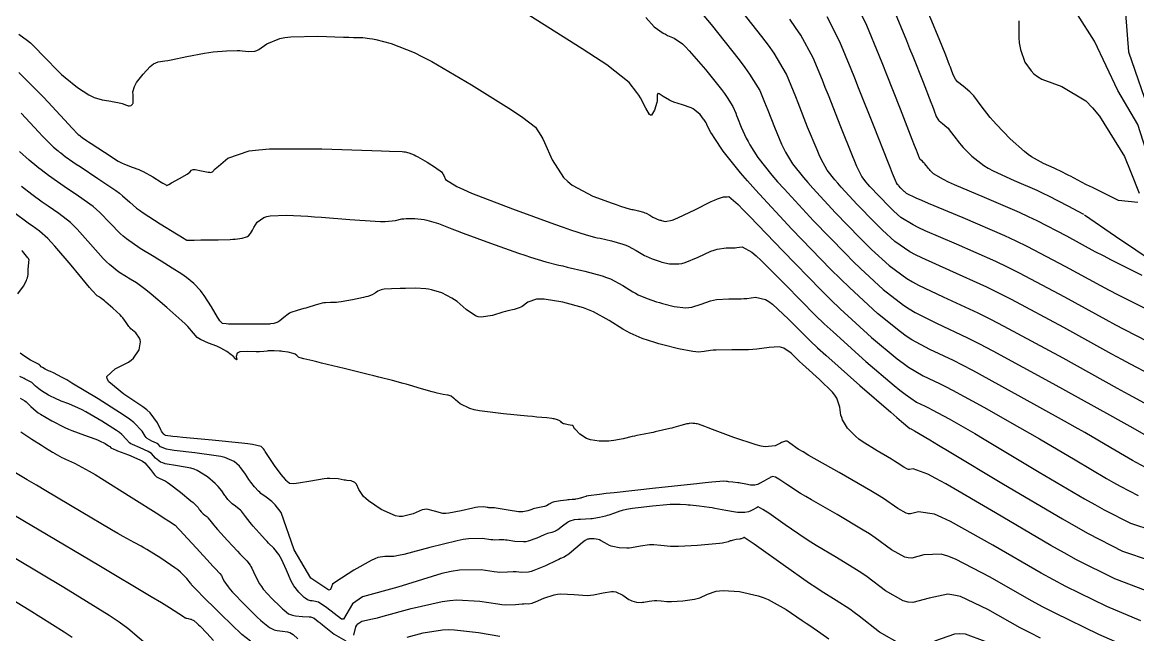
# Model space of a CAD drawing. Header units: metres. Extents: x 837476 to 838477, y 1189012 to 1191014.
# Drawn here: x 837908.3 to 837998.5, y 1190123.7 to 1190173.2 of the extents above; entities that cross this region are included whole.
import ezdxf

# ---------------------------------------------------------------- set-up
doc = ezdxf.new("R2010")
doc.units = ezdxf.units.M
doc.header["$LTSCALE"] = 0.3
doc.layers.add('COTAS 10', color=1, linetype='Continuous')
doc.layers.add('COTAS INT', color=252, linetype='Continuous')

msp = doc.modelspace()

# ---------------------------------------------------------------- linework, layer by layer
at = {"layer": 'COTAS 10'}
for points in [[(837997.381, 1190175.611), (837997.76, 1190170.774), (837999.561, 1190165.558)], [(837998.868, 1190152.71), (837996.403, 1190153.939), (837995.738, 1190154.281), (837995.081, 1190154.624), (837992.775, 1190155.868), (837990.385, 1190157.108), (837989.675, 1190157.449), (837988.945, 1190157.788), (837986.136, 1190159.002), (837983.711, 1190160.028), (837983.222, 1190160.249), (837982.813, 1190160.443), (837981.998, 1190160.914), (837981.73, 1190161.192), (837981.667, 1190161.264), (837981.607, 1190161.333), (837981.43, 1190161.565), (837981.285, 1190161.757), (837981.246, 1190161.8), (837981.208, 1190161.84), (837981.074, 1190161.952), (837980.964, 1190162.038), (837980.941, 1190162.061), (837980.921, 1190162.085), (837980.875, 1190162.17), (837980.623, 1190162.829), (837980.473, 1190163.214), (837980.289, 1190163.687), (837979.334, 1190166.128), (837978.196, 1190169), (837977.897, 1190169.745), (837977.604, 1190170.469), (837976.601, 1190172.901), (837975.568, 1190175.063)], [(837958.734, 1190173.542), (837959.411, 1190172.795), (837960.146, 1190172.292), (837960.326, 1190172.185), (837960.496, 1190172.093), (837961.028, 1190171.879), (837961.703, 1190171.416), (837961.964, 1190171.166), (837962.257, 1190170.864), (837963.581, 1190169.334), (837964.852, 1190167.736), (837965.112, 1190167.391), (837965.331, 1190167.088), (837965.789, 1190166.345), (837966.011, 1190165.804), (837966.082, 1190165.628), (837966.157, 1190165.441), (837966.46, 1190164.673), (837966.868, 1190163.787), (837967.008, 1190163.526), (837967.16, 1190163.258), (837967.81, 1190162.235), (837968.944, 1190160.8), (837969.401, 1190160.273), (837969.92, 1190159.689), (837972.314, 1190157.11), (837974.881, 1190154.467), (837975.509, 1190153.842), (837976.101, 1190153.264), (837977.944, 1190151.562), (837979.584, 1190150.297), (837980.048, 1190149.993), (837980.517, 1190149.71), (837982.248, 1190148.856), (837984.763, 1190147.668), (837985.726, 1190147.174), (837986.804, 1190146.608), (837991.661, 1190143.968), (837996.238, 1190141.43), (837997.139, 1190140.929), (837997.883, 1190140.514), (837999.247, 1190139.746)], [(837999.134, 1190127.242), (837996.65, 1190128.192), (837993.575, 1190129.738), (837992.564, 1190130.288), (837991.485, 1190130.891), (837987.009, 1190133.511), (837982.992, 1190135.864), (837982.201, 1190136.299), (837981.55, 1190136.64), (837980.359, 1190137.092), (837980.071, 1190137.013), (837979.988, 1190137.021), (837979.905, 1190137.04), (837979.594, 1190137.216), (837979.07, 1190137.574), (837978.852, 1190137.709), (837978.603, 1190137.859), (837977.44, 1190138.531), (837976.241, 1190139.282), (837975.97, 1190139.484), (837975.724, 1190139.682), (837975.055, 1190140.373), (837974.655, 1190141.039), (837974.58, 1190141.221), (837974.519, 1190141.403), (837974.425, 1190142.053), (837974.179, 1190142.789), (837974.022, 1190143.025), (837973.826, 1190143.275), (837972.8, 1190144.294), (837971.67, 1190145.294), (837971.409, 1190145.532), (837971.171, 1190145.754), (837970.499, 1190146.415), (837969.906, 1190146.823), (837969.717, 1190146.886), (837969.517, 1190146.926), (837968.708, 1190146.891), (837967.71, 1190146.751), (837967.391, 1190146.726), (837967.055, 1190146.707), (837965.688, 1190146.689), (837964.444, 1190146.679), (837964.184, 1190146.666), (837963.962, 1190146.649), (837963.466, 1190146.548), (837962.994, 1190146.503), (837962.786, 1190146.521), (837962.545, 1190146.552), (837961.396, 1190146.774), (837960.113, 1190147.091), (837959.787, 1190147.181), (837959.474, 1190147.273), (837958.452, 1190147.615), (837957.472, 1190148.049), (837957.186, 1190148.198), (837956.894, 1190148.36), (837955.785, 1190149.052), (837954.512, 1190149.752), (837954.116, 1190149.92), (837953.7, 1190150.076), (837952.043, 1190150.545), (837950.524, 1190150.784), (837950.195, 1190150.795), (837949.907, 1190150.782), (837949.198, 1190150.538), (837948.758, 1190150.205), (837948.638, 1190150.137), (837948.52, 1190150.079), (837948.101, 1190149.954), (837947.581, 1190149.843), (837947.399, 1190149.793), (837947.2, 1190149.735), (837946.342, 1190149.456), (837945.429, 1190149.33), (837945.195, 1190149.367), (837944.969, 1190149.437), (837944.219, 1190149.95), (837943.493, 1190150.592), (837943.283, 1190150.742), (837943.068, 1190150.881), (837942.256, 1190151.286), (837941.417, 1190151.545), (837941.185, 1190151.593), (837940.953, 1190151.631), (837940.117, 1190151.679), (837939.311, 1190151.659), (837939.098, 1190151.653), (837938.889, 1190151.648), (837938.173, 1190151.627), (837937.586, 1190151.585), (837937.46, 1190151.566), (837937.348, 1190151.543), (837937.076, 1190151.432), (837936.901, 1190151.304), (837936.852, 1190151.271), (837936.802, 1190151.239), (837936.619, 1190151.13), (837936.263, 1190151.006), (837936.104, 1190150.964), (837935.919, 1190150.919), (837935.035, 1190150.728), (837934.119, 1190150.566), (837933.915, 1190150.539), (837933.731, 1190150.519), (837933.247, 1190150.511), (837932.848, 1190150.504), (837932.719, 1190150.485), (837932.582, 1190150.459), (837932.018, 1190150.302), (837931.417, 1190150.112), (837931.257, 1190150.065), (837931.099, 1190150.02), (837930.549, 1190149.876), (837930.059, 1190149.71), (837929.939, 1190149.651), (837929.825, 1190149.586), (837929.471, 1190149.303), (837929.16, 1190149.034), (837929.075, 1190148.978), (837928.989, 1190148.93), (837928.682, 1190148.824), (837928.402, 1190148.783), (837928.333, 1190148.776), (837928.269, 1190148.77), (837928.067, 1190148.766), (837927.68, 1190148.772), (837927.497, 1190148.772), (837927.282, 1190148.773), (837926.236, 1190148.772), (837925.206, 1190148.776), (837925.001, 1190148.779), (837924.832, 1190148.784), (837924.512, 1190148.808), (837924.321, 1190149.035), (837924.234, 1190149.167), (837924.131, 1190149.329), (837923.633, 1190150.163), (837923.05, 1190151.08), (837922.893, 1190151.295), (837922.738, 1190151.492), (837922.194, 1190152.062), (837921.606, 1190152.529), (837921.422, 1190152.662), (837921.23, 1190152.797), (837920.462, 1190153.295), (837919.563, 1190153.849), (837919.288, 1190154.019), (837919.001, 1190154.196), (837917.874, 1190154.893), (837916.77, 1190155.658), (837916.499, 1190155.878), (837916.242, 1190156.101), (837915.44, 1190156.934), (837914.618, 1190157.789), (837914.35, 1190158.026), (837914.063, 1190158.264), (837912.878, 1190159.121), (837911.716, 1190159.899), (837911.443, 1190160.086), (837911.192, 1190160.26), (837910.461, 1190160.786), (837909.859, 1190161.247), (837909.689, 1190161.38), (837909.518, 1190161.515), (837908.886, 1190162.025), (837908.117, 1190162.727)], [(837908.154, 1190142.799), (837908.549, 1190142.563), (837908.647, 1190142.49), (837908.74, 1190142.414), (837909.034, 1190142.11), (837909.454, 1190141.734), (837909.627, 1190141.613), (837909.823, 1190141.484), (837910.733, 1190140.955), (837911.786, 1190140.426), (837912.071, 1190140.297), (837912.354, 1190140.176), (837913.357, 1190139.8), (837914.215, 1190139.497), (837914.408, 1190139.422), (837914.581, 1190139.35), (837915.044, 1190139.123), (837915.319, 1190138.948), (837915.374, 1190138.909), (837915.42, 1190138.874), (837915.507, 1190138.782), (837915.74, 1190138.657), (837915.877, 1190138.601), (837916.045, 1190138.536), (837916.915, 1190138.222), (837917.844, 1190137.812), (837918.05, 1190137.686), (837918.233, 1190137.555), (837918.708, 1190137.038), (837919.025, 1190136.59), (837919.108, 1190136.502), (837919.189, 1190136.431), (837919.466, 1190136.303), (837919.881, 1190136.12), (837920.049, 1190136.012), (837920.24, 1190135.88), (837921.123, 1190135.2), (837921.972, 1190134.496), (837922.142, 1190134.349), (837922.283, 1190134.223), (837922.557, 1190133.942), (837922.648, 1190133.803), (837922.673, 1190133.766), (837922.699, 1190133.73), (837922.794, 1190133.605), (837922.9, 1190133.491), (837922.932, 1190133.462), (837922.967, 1190133.434), (837923.104, 1190133.338), (837923.255, 1190133.22), (837923.298, 1190133.178), (837923.341, 1190133.131), (837923.501, 1190132.926), (837923.82, 1190132.536), (837923.963, 1190132.371), (837924.129, 1190132.183), (837924.929, 1190131.301), (837925.749, 1190130.415), (837925.928, 1190130.223), (837926.086, 1190130.055), (837926.487, 1190129.643), (837926.752, 1190129.305), (837926.825, 1190129.184), (837926.898, 1190129.05), (837927.161, 1190128.466), (837927.528, 1190127.776), (837927.667, 1190127.575), (837927.822, 1190127.369), (837928.518, 1190126.593), (837929.21, 1190125.916), (837929.364, 1190125.774), (837929.5, 1190125.651), (837929.856, 1190125.372), (837930.179, 1190125.248), (837930.295, 1190125.223), (837930.423, 1190125.202), (837930.984, 1190125.161), (837931.518, 1190125.13), (837931.629, 1190125.115), (837931.725, 1190125.097), (837931.939, 1190125.011), (837932.254, 1190124.751), (837932.413, 1190124.624), (837932.603, 1190124.474), (837933.548, 1190123.731), (837934.492, 1190123.171)], [(837905.945, 1190127.453), (837908.901, 1190125.7), (837911.727, 1190123.917), (837912.371, 1190123.466)], [(837935.148, 1190123.642), (837935.311, 1190124.318), (837935.377, 1190124.452), (837935.452, 1190124.561), (837935.797, 1190124.763), (837936.651, 1190124.952), (837937.048, 1190125.053), (837937.513, 1190125.176), (837939.771, 1190125.8), (837942.271, 1190126.354), (837942.89, 1190126.434), (837943.476, 1190126.482), (837945.33, 1190126.389), (837946.774, 1190126.163), (837947.103, 1190126.127), (837947.402, 1190126.103), (837948.224, 1190126.113), (837948.761, 1190126.176), (837948.879, 1190126.185), (837948.983, 1190126.19), (837949.251, 1190126.179), (837949.551, 1190126.226), (837949.676, 1190126.268), (837949.82, 1190126.323), (837950.489, 1190126.624), (837951.347, 1190126.903), (837951.609, 1190126.944), (837951.883, 1190126.969), (837952.958, 1190126.926), (837954.015, 1190126.858), (837954.276, 1190126.866), (837954.524, 1190126.886), (837955.306, 1190127.057), (837955.969, 1190127.178), (837956.141, 1190127.167), (837956.309, 1190127.136), (837956.876, 1190126.861), (837957.374, 1190126.531), (837957.498, 1190126.465), (837957.617, 1190126.409), (837957.995, 1190126.3), (837958.358, 1190126.289), (837958.466, 1190126.295), (837958.578, 1190126.305), (837959.01, 1190126.376), (837959.436, 1190126.44), (837959.544, 1190126.446), (837959.647, 1190126.447), (837959.983, 1190126.409), (837960.438, 1190126.367), (837960.616, 1190126.365), (837960.816, 1190126.368), (837961.728, 1190126.416), (837962.679, 1190126.545), (837962.903, 1190126.599), (837963.112, 1190126.662), (837963.724, 1190126.953), (837964.428, 1190127.193), (837964.694, 1190127.223), (837964.991, 1190127.237), (837966.317, 1190127.158), (837967.825, 1190126.825), (837968.236, 1190126.679), (837968.644, 1190126.51), (837970.094, 1190125.707), (837971.394, 1190124.834), (837971.708, 1190124.621), (837972.002, 1190124.419), (837972.897, 1190123.795), (837973.546, 1190123.337)]]:
    msp.add_lwpolyline(points, dxfattribs=at)
at = {"layer": 'COTAS INT'}
msp.add_line((837988.913, 1190171.93), (837988.913, 1190171.928), dxfattribs=at)
for points in [[(837961.803, 1190175.657), (837964.025, 1190172.971), (837966.286, 1190170.13), (837966.747, 1190169.516), (837967.137, 1190168.978), (837967.951, 1190167.656), (837968.346, 1190166.694), (837968.472, 1190166.381), (837968.605, 1190166.049), (837969.145, 1190164.682), (837969.726, 1190163.318), (837969.885, 1190162.987), (837970.044, 1190162.676), (837970.609, 1190161.722), (837971.482, 1190160.616), (837971.835, 1190160.21), (837972.235, 1190159.76), (837974.079, 1190157.774), (837976.056, 1190155.737), (837976.54, 1190155.256), (837976.997, 1190154.811), (837978.416, 1190153.5), (837979.841, 1190152.459), (837980.301, 1190152.183), (837980.789, 1190151.913), (837982.788, 1190150.983), (837985.598, 1190149.68), (837986.598, 1190149.175), (837987.693, 1190148.607), (837992.449, 1190146.035), (837996.854, 1190143.6), (837997.729, 1190143.119), (837998.454, 1190142.722), (837999.823, 1190141.984)], [(837998.525, 1190158.585), (837996.956, 1190158.77), (837996.301, 1190159.092), (837994.846, 1190159.806), (837994.384, 1190160.036), (837993.975, 1190160.242), (837993.066, 1190160.717), (837992.938, 1190160.784), (837992.205, 1190161.165), (837991.987, 1190161.269), (837991.763, 1190161.373), (837990.901, 1190161.746), (837989.937, 1190162.278), (837989.648, 1190162.483), (837989.35, 1190162.713), (837988.194, 1190163.75), (837987.096, 1190164.889), (837986.834, 1190165.183), (837986.59, 1190165.467), (837985.863, 1190166.418), (837985.269, 1190167.203), (837985.109, 1190167.383), (837984.952, 1190167.547), (837984.404, 1190168.005), (837983.954, 1190168.357), (837983.859, 1190168.454), (837983.777, 1190168.551), (837983.587, 1190168.9), (837983.432, 1190169.358), (837983.371, 1190169.524), (837983.304, 1190169.706), (837982.996, 1190170.506), (837982.462, 1190171.829), (837982.251, 1190172.342), (837982.013, 1190172.917), (837980.926, 1190175.523)], [(837999.584, 1190144.666), (837997.941, 1190145.526), (837997.231, 1190145.909), (837996.411, 1190146.356), (837992.531, 1190148.493), (837988.32, 1190150.751), (837987.293, 1190151.274), (837986.325, 1190151.752), (837983.328, 1190153.109), (837981.062, 1190154.115), (837980.554, 1190154.373), (837980.099, 1190154.62), (837978.888, 1190155.437), (837977.892, 1190156.357), (837977.571, 1190156.67), (837977.232, 1190157.008), (837975.844, 1190158.437), (837974.549, 1190159.832), (837974.268, 1190160.147), (837974.021, 1190160.433), (837973.408, 1190161.209), (837972.927, 1190162.094), (837972.762, 1190162.448), (837972.585, 1190162.849), (837971.83, 1190164.692), (837971.054, 1190166.656), (837970.863, 1190167.134), (837970.682, 1190167.583), (837970.114, 1190168.967), (837969.114, 1190170.659), (837968.661, 1190171.302), (837968.132, 1190172.021), (837965.584, 1190175.248)], [(837999.197, 1190137.171), (837998.378, 1190137.591), (837998.084, 1190137.755), (837997.761, 1190137.938), (837996.35, 1190138.769), (837994.227, 1190140.007), (837993.455, 1190140.446), (837992.603, 1190140.927), (837988.861, 1190143.015), (837985.17, 1190145.022), (837984.351, 1190145.452), (837983.619, 1190145.827), (837981.709, 1190146.73), (837980.245, 1190147.507), (837979.795, 1190147.804), (837979.326, 1190148.135), (837977.472, 1190149.625), (837975.206, 1190151.717), (837974.478, 1190152.428), (837973.705, 1190153.196), (837970.549, 1190156.447), (837967.606, 1190159.617), (837966.967, 1190160.335), (837966.405, 1190160.984), (837965.011, 1190162.749), (837964.277, 1190163.841), (837964.131, 1190164.065), (837964.009, 1190164.256), (837963.775, 1190164.663), (837963.708, 1190164.833), (837963.691, 1190164.875), (837963.676, 1190164.914), (837963.626, 1190165.034), (837963.525, 1190165.199), (837963.476, 1190165.266), (837963.419, 1190165.342), (837963.137, 1190165.697), (837962.711, 1190166.07), (837962.563, 1190166.159), (837962.402, 1190166.241), (837961.711, 1190166.484), (837961, 1190166.71), (837960.827, 1190166.781), (837960.663, 1190166.857), (837960.156, 1190167.161), (837959.812, 1190167.377), (837959.751, 1190167.397), (837959.706, 1190167.4), (837959.666, 1190167.266), (837959.669, 1190166.931), (837959.651, 1190166.807), (837959.624, 1190166.67), (837959.459, 1190166.061), (837959.214, 1190165.663), (837959.138, 1190165.658), (837959.057, 1190165.699), (837958.735, 1190166.228), (837958.32, 1190167.048), (837958.182, 1190167.272), (837958.033, 1190167.496), (837957.408, 1190168.293), (837955.584, 1190169.707), (837954.679, 1190170.319), (837953.601, 1190171.026), (837948.262, 1190174.376)], [(837978.764, 1190174.212), (837979.808, 1190171.693), (837980.074, 1190171.043), (837980.329, 1190170.415), (837981.165, 1190168.317), (837981.796, 1190166.696), (837981.922, 1190166.369), (837982.027, 1190166.093), (837982.231, 1190165.535), (837982.349, 1190165.318), (837982.4, 1190165.258), (837982.459, 1190165.197), (837982.739, 1190164.979), (837983.08, 1190164.694), (837983.178, 1190164.592), (837983.277, 1190164.48), (837983.646, 1190163.992), (837984.099, 1190163.4), (837984.25, 1190163.223), (837984.413, 1190163.041), (837985.096, 1190162.332), (837986.081, 1190161.578), (837986.435, 1190161.366), (837986.824, 1190161.153), (837988.519, 1190160.374), (837990.354, 1190159.581), (837990.831, 1190159.359), (837991.295, 1190159.137), (837992.856, 1190158.326), (837994.141, 1190157.643)], [(838000, 1190160.274), (837998.509, 1190164.888), (837996.907, 1190167.644), (837995.011, 1190171.628), (837993.632, 1190173.779)], [(837999.346, 1190147.347), (837997.428, 1190148.33), (837996.733, 1190148.7), (837995.968, 1190149.112), (837992.612, 1190150.951), (837988.948, 1190152.895), (837987.988, 1190153.373), (837987.052, 1190153.824), (837983.868, 1190155.236), (837981.334, 1190156.318), (837980.807, 1190156.562), (837980.356, 1190156.782), (837979.36, 1190157.375), (837978.787, 1190157.904), (837978.603, 1190158.084), (837978.407, 1190158.278), (837977.609, 1190159.101), (837976.864, 1190159.903), (837976.702, 1190160.085), (837976.56, 1190160.249), (837976.207, 1190160.696), (837975.81, 1190161.512), (837975.64, 1190161.909), (837975.443, 1190162.381), (837974.515, 1190164.702), (837973.503, 1190167.264), (837973.253, 1190167.887), (837973.017, 1190168.473), (837972.276, 1190170.278), (837971.265, 1190172.127), (837970.859, 1190172.74), (837970.398, 1190173.397)], [(837999.107, 1190150.028), (837996.915, 1190151.134), (837996.236, 1190151.49), (837995.525, 1190151.868), (837992.693, 1190153.41), (837989.575, 1190155.039), (837988.683, 1190155.472), (837987.778, 1190155.896), (837984.408, 1190157.362), (837981.606, 1190158.521), (837981.06, 1190158.752), (837980.614, 1190158.944), (837979.832, 1190159.312), (837979.682, 1190159.451), (837979.634, 1190159.498), (837979.583, 1190159.549), (837979.373, 1190159.764), (837979.178, 1190159.975), (837979.136, 1190160.022), (837979.099, 1190160.065), (837979.006, 1190160.182), (837978.693, 1190160.93), (837978.517, 1190161.37), (837978.301, 1190161.912), (837977.2, 1190164.712), (837975.952, 1190167.872), (837975.644, 1190168.641), (837975.353, 1190169.363), (837974.439, 1190171.59), (837973.416, 1190173.595)], [(837988.907, 1190173.268), (837988.894, 1190172.462), (837988.913, 1190171.928), (837988.929, 1190171.503), (837988.974, 1190171.23), (837989.034, 1190170.953), (837989.375, 1190169.926), (837989.91, 1190169.237), (837989.911, 1190169.236), (837990.103, 1190168.988), (837990.406, 1190168.768), (837990.753, 1190168.565), (837992.375, 1190167.972), (837994.315, 1190166.809), (837994.863, 1190166.247), (837995.416, 1190165.579), (837997.452, 1190162.301), (837997.949, 1190161.059), (837998.633, 1190159.351)], [(837908.07, 1190172.187), (837908.769, 1190171.689), (837908.993, 1190171.494), (837909.23, 1190171.275), (837910.196, 1190170.28), (837911.235, 1190169.212), (837911.518, 1190168.947), (837911.8, 1190168.696), (837912.802, 1190167.897), (837913.71, 1190167.309), (837913.933, 1190167.19), (837914.144, 1190167.09), (837914.802, 1190166.886), (837915.345, 1190166.806), (837915.483, 1190166.784), (837915.616, 1190166.762), (837916.052, 1190166.684), (837916.405, 1190166.602), (837916.486, 1190166.578), (837916.559, 1190166.554), (837916.763, 1190166.461), (837916.916, 1190166.399), (837916.958, 1190166.394), (837916.999, 1190166.395), (837917.144, 1190166.439), (837917.255, 1190166.544), (837917.275, 1190166.583), (837917.291, 1190166.626), (837917.305, 1190166.814), (837917.293, 1190166.989), (837917.291, 1190167.023), (837917.29, 1190167.05), (837917.29, 1190167.098), (837917.292, 1190167.171), (837917.291, 1190167.215), (837917.29, 1190167.269), (837917.282, 1190167.55), (837917.401, 1190167.979), (837917.479, 1190168.126), (837917.577, 1190168.286), (837918.097, 1190168.968), (837918.679, 1190169.585), (837918.816, 1190169.704), (837918.944, 1190169.8), (837919.318, 1190169.96), (837919.863, 1190170.034), (837920.098, 1190170.076), (837920.369, 1190170.127), (837921.651, 1190170.391), (837923.064, 1190170.661), (837923.418, 1190170.716), (837923.756, 1190170.763), (837924.839, 1190170.86), (837925.711, 1190170.875), (837925.915, 1190170.869), (837926.103, 1190170.86), (837926.65, 1190170.792), (837927.141, 1190170.829), (837927.295, 1190170.885), (837927.456, 1190170.962), (837928.102, 1190171.406), (837929.157, 1190171.851), (837929.576, 1190171.929), (837930.05, 1190171.986), (837932.219, 1190172.029), (837934.317, 1190171.961), (837934.746, 1190171.949), (837935.109, 1190171.939), (837935.87, 1190171.929), (837936.42, 1190171.861), (837936.65, 1190171.816), (837936.914, 1190171.759), (837938.146, 1190171.457), (837940.029, 1190170.714), (837940.702, 1190170.379), (837941.441, 1190169.989), (837944.662, 1190168.112), (837947.675, 1190166.222), (837948.283, 1190165.823), (837948.794, 1190165.477), (837949.823, 1190164.68), (837950.269, 1190164.006), (837950.413, 1190163.739), (837950.564, 1190163.437), (837951.184, 1190162.055), (837952.096, 1190160.625), (837952.432, 1190160.293), (837952.804, 1190159.988), (837954.451, 1190159.117), (837956.019, 1190158.547), (837956.341, 1190158.433), (837956.616, 1190158.336), (837957.204, 1190158.144), (837957.515, 1190158.067), (837957.614, 1190158.044), (837957.719, 1190158.019), (837958.146, 1190157.923), (837958.57, 1190157.806), (837958.673, 1190157.769), (837958.769, 1190157.73), (837959.065, 1190157.572), (837959.311, 1190157.418), (837959.376, 1190157.382), (837959.439, 1190157.349), (837959.657, 1190157.253), (837959.883, 1190157.177), (837959.953, 1190157.157), (837960.025, 1190157.137), (837960.31, 1190157.067), (837960.863, 1190157.171), (837961.105, 1190157.26), (837961.385, 1190157.376), (837962.717, 1190158.016), (837964.032, 1190158.668), (837964.302, 1190158.792), (837964.531, 1190158.892), (837965.015, 1190159.048), (837965.216, 1190159.051), (837965.265, 1190159.054), (837965.312, 1190159.057), (837965.458, 1190159.078), (837966.204, 1190158.423), (837966.629, 1190158.001), (837967.148, 1190157.474), (837969.811, 1190154.702), (837972.91, 1190151.526), (837973.703, 1190150.744), (837974.469, 1190150.005), (837977, 1190147.688), (837979.069, 1190145.973), (837979.542, 1190145.614), (837979.973, 1190145.305), (837981.169, 1190144.604), (837982.476, 1190143.986), (837982.976, 1190143.729), (837983.537, 1190143.435), (837986.061, 1190142.063), (837988.969, 1190140.425), (837989.771, 1190139.964), (837990.572, 1190139.499), (837993.453, 1190137.793), (837995.984, 1190136.301), (837996.564, 1190135.972), (837997.092, 1190135.68), (837998.561, 1190134.926)], [(837908.062, 1190169.104), (837910.087, 1190167.093), (837911.748, 1190165.275), (837912.076, 1190164.92), (837912.347, 1190164.628), (837912.849, 1190164.105), (837912.977, 1190164.002), (837913.045, 1190163.948), (837913.167, 1190163.855), (837913.516, 1190163.616), (837913.694, 1190163.497), (837913.907, 1190163.355), (837914.971, 1190162.651), (837916.102, 1190161.947), (837916.358, 1190161.805), (837916.589, 1190161.686), (837917.217, 1190161.446), (837917.756, 1190161.271), (837917.932, 1190161.193), (837918.119, 1190161.102), (837918.889, 1190160.664), (837919.572, 1190160.243), (837919.703, 1190160.162), (837919.81, 1190160.096), (837919.988, 1190159.988), (837920.003, 1190159.982), (837920.007, 1190159.98), (837920.01, 1190159.98), (837920.022, 1190159.978), (837920.183, 1190160.063), (837920.403, 1190160.183), (837921.035, 1190160.531), (837921.664, 1190160.899), (837921.783, 1190160.978), (837921.878, 1190161.048), (837922.025, 1190161.218), (837922.145, 1190161.272), (837922.224, 1190161.27), (837922.321, 1190161.259), (837922.838, 1190161.155), (837923.365, 1190161.048), (837923.47, 1190161.036), (837923.557, 1190161.032), (837923.721, 1190161.079), (837923.94, 1190161.306), (837924.061, 1190161.415), (837924.209, 1190161.544), (837924.963, 1190162.178), (837926.69, 1190162.759), (837927.451, 1190162.856), (837928.336, 1190162.924), (837932.554, 1190162.935), (837936.605, 1190162.797), (837937.385, 1190162.771), (837938.016, 1190162.75), (837939.059, 1190162.717), (837939.184, 1190162.702), (837939.237, 1190162.692), (837939.297, 1190162.679), (837939.578, 1190162.61), (837940.006, 1190162.441), (837940.16, 1190162.364), (837940.328, 1190162.275), (837941.062, 1190161.848), (837941.748, 1190161.417), (837941.887, 1190161.326), (837942.003, 1190161.248), (837942.238, 1190161.066), (837942.339, 1190160.913), (837942.372, 1190160.852), (837942.407, 1190160.783), (837942.548, 1190160.468), (837943.471, 1190159.88), (837943.999, 1190159.638), (837944.645, 1190159.363), (837947.96, 1190158.085), (837951.362, 1190156.849), (837952.062, 1190156.6), (837952.657, 1190156.391), (837953.934, 1190155.974), (837954.608, 1190155.807), (837954.823, 1190155.756), (837955.051, 1190155.703), (837955.978, 1190155.493), (837956.897, 1190155.24), (837957.12, 1190155.16), (837957.33, 1190155.075), (837957.972, 1190154.732), (837958.505, 1190154.399), (837958.646, 1190154.321), (837958.784, 1190154.249), (837959.255, 1190154.04), (837959.747, 1190153.876), (837959.898, 1190153.832), (837960.054, 1190153.788), (837960.672, 1190153.636), (837961.424, 1190153.631), (837961.665, 1190153.681), (837961.922, 1190153.752), (837962.967, 1190154.193), (837964.009, 1190154.662), (837964.263, 1190154.75), (837964.502, 1190154.821), (837965.24, 1190154.928), (837965.829, 1190154.936), (837965.974, 1190154.945), (837966.111, 1190154.955), (837966.541, 1190155.015), (837967.308, 1190154.591), (837967.658, 1190154.296), (837968.067, 1190153.924), (837970.041, 1190151.94), (837972.472, 1190149.478), (837973.17, 1190148.805), (837973.879, 1190148.136), (837976.528, 1190145.75), (837978.811, 1190143.812), (837979.289, 1190143.424), (837979.7, 1190143.102), (837980.629, 1190142.477), (837981.332, 1190142.145), (837981.602, 1190142.007), (837981.903, 1190141.848), (837983.262, 1190141.11), (837985.335, 1190139.923), (837986.087, 1190139.481), (837986.917, 1190138.992), (837990.556, 1190136.816), (837994.207, 1190134.665), (837995.044, 1190134.19), (837995.805, 1190133.768), (837997.924, 1190132.682), (837999.735, 1190132.104)], [(837908.252, 1190165.802), (837909.665, 1190164.27), (837909.968, 1190163.951), (837910.232, 1190163.677), (837910.868, 1190163.065), (837911.247, 1190162.759), (837911.35, 1190162.677), (837911.452, 1190162.597), (837911.814, 1190162.32), (837912.435, 1190161.884), (837912.701, 1190161.703), (837913.008, 1190161.497), (837914.456, 1190160.535), (837915.892, 1190159.556), (837916.192, 1190159.339), (837916.449, 1190159.144), (837917.021, 1190158.635), (837917.58, 1190158.149), (837917.827, 1190157.969), (837918.115, 1190157.769), (837919.491, 1190156.883), (837920.817, 1190156.063), (837921.074, 1190155.905), (837921.283, 1190155.777), (837921.637, 1190155.562), (837921.752, 1190155.549), (837921.81, 1190155.548), (837921.879, 1190155.548), (837922.221, 1190155.559), (837922.771, 1190155.576), (837922.972, 1190155.58), (837923.193, 1190155.584), (837924.167, 1190155.594), (837925.14, 1190155.617), (837925.361, 1190155.629), (837925.561, 1190155.642), (837926.111, 1190155.71), (837926.467, 1190155.819), (837926.545, 1190155.858), (837926.615, 1190155.902), (837926.794, 1190156.095), (837926.95, 1190156.368), (837927.005, 1190156.463), (837927.064, 1190156.566), (837927.323, 1190157.006), (837927.863, 1190157.394), (837928.101, 1190157.463), (837928.377, 1190157.516), (837929.69, 1190157.57), (837931.427, 1190157.484), (837931.969, 1190157.45), (837932.537, 1190157.41), (837934.812, 1190157.225), (837936.869, 1190157.082), (837937.301, 1190157.069), (837937.673, 1190157.066), (837938.517, 1190157.15), (837939.03, 1190157.27), (837939.194, 1190157.289), (837939.367, 1190157.302), (837940.069, 1190157.302), (837940.824, 1190157.215), (837941.031, 1190157.174), (837941.238, 1190157.126), (837941.974, 1190156.889), (837943.067, 1190156.474), (837943.497, 1190156.313), (837943.984, 1190156.133), (837946.202, 1190155.315), (837948.457, 1190154.507), (837948.966, 1190154.332), (837949.424, 1190154.179), (837950.664, 1190153.803), (837951.701, 1190153.546), (837952.033, 1190153.468), (837952.384, 1190153.386), (837953.81, 1190153.063), (837955.225, 1190152.674), (837955.568, 1190152.551), (837955.89, 1190152.42), (837956.879, 1190151.892), (837957.7, 1190151.38), (837957.916, 1190151.259), (837958.128, 1190151.149), (837958.853, 1190150.828), (837959.611, 1190150.574), (837959.842, 1190150.506), (837960.083, 1190150.439), (837961.034, 1190150.205), (837961.984, 1190150.092), (837962.226, 1190150.101), (837962.458, 1190150.128), (837963.217, 1190150.371), (837963.985, 1190150.655), (837964.223, 1190150.708), (837964.473, 1190150.75), (837965.464, 1190150.808), (837966.442, 1190150.822), (837966.682, 1190150.835), (837966.91, 1190150.853), (837967.624, 1190150.953), (837968.413, 1190150.758), (837968.687, 1190150.591), (837968.987, 1190150.373), (837970.27, 1190149.177), (837972.035, 1190147.431), (837972.638, 1190146.867), (837973.29, 1190146.267), (837976.056, 1190143.813), (837978.554, 1190141.65), (837979.036, 1190141.235), (837979.428, 1190140.899), (837980.089, 1190140.351), (837980.189, 1190140.304), (837980.227, 1190140.284), (837980.27, 1190140.262), (837980.462, 1190140.157), (837981.701, 1190139.42), (837982.403, 1190138.999), (837983.262, 1190138.484), (837987.66, 1190135.839), (837992.43, 1190133.028), (837993.523, 1190132.408), (837994.518, 1190131.857), (837997.287, 1190130.437), (837999.512, 1190129.676)], [(837998.756, 1190124.807), (837996.013, 1190125.947), (837992.701, 1190127.578), (837991.717, 1190128.101), (837990.703, 1190128.656), (837986.802, 1190130.915), (837983.391, 1190132.826), (837982.687, 1190133.16), (837982.087, 1190133.41), (837980.789, 1190133.609), (837980.155, 1190133.437), (837979.974, 1190133.453), (837979.791, 1190133.496), (837979.107, 1190133.882), (837977.956, 1190134.67), (837977.478, 1190134.966), (837976.93, 1190135.296), (837974.374, 1190136.771), (837971.931, 1190138.166), (837971.454, 1190138.446), (837971.065, 1190138.68), (837970.38, 1190139.142), (837970.253, 1190139.266), (837970.215, 1190139.288), (837970.176, 1190139.304), (837970.025, 1190139.316), (837969.803, 1190139.242), (837969.719, 1190139.203), (837969.624, 1190139.157), (837969.202, 1190138.927), (837968.395, 1190138.86), (837968.058, 1190138.917), (837967.671, 1190139.007), (837965.865, 1190139.605), (837964.132, 1190140.265), (837963.791, 1190140.394), (837963.51, 1190140.499), (837963, 1190140.686), (837962.884, 1190140.714), (837962.82, 1190140.724), (837962.707, 1190140.732), (837962.597, 1190140.738), (837962.568, 1190140.741), (837962.538, 1190140.744), (837962.436, 1190140.76), (837962.245, 1190140.744), (837962.16, 1190140.727), (837962.062, 1190140.704), (837961.59, 1190140.576), (837961.02, 1190140.417), (837960.86, 1190140.375), (837960.698, 1190140.333), (837960.103, 1190140.191), (837959.507, 1190140.062), (837959.345, 1190140.028), (837959.185, 1190139.996), (837958.614, 1190139.887), (837958.013, 1190139.768), (837957.833, 1190139.729), (837957.647, 1190139.687), (837956.926, 1190139.514), (837956.167, 1190139.366), (837955.957, 1190139.34), (837955.747, 1190139.321), (837954.987, 1190139.308), (837954.285, 1190139.416), (837954.11, 1190139.473), (837953.945, 1190139.542), (837953.419, 1190139.891), (837953.055, 1190140.244), (837952.991, 1190140.316), (837952.944, 1190140.376), (837952.905, 1190140.501), (837952.879, 1190140.554), (837952.839, 1190140.569), (837952.785, 1190140.585), (837952.475, 1190140.644), (837952.147, 1190140.709), (837952.083, 1190140.728), (837952.029, 1190140.747), (837951.929, 1190140.821), (837951.865, 1190140.901), (837951.833, 1190140.924), (837951.796, 1190140.947), (837951.612, 1190141.032), (837951.344, 1190141.11), (837951.255, 1190141.128), (837951.158, 1190141.145), (837950.753, 1190141.193), (837949.939, 1190141.266), (837949.585, 1190141.299), (837949.175, 1190141.337), (837947.23, 1190141.518), (837945.288, 1190141.772), (837944.88, 1190141.856), (837944.528, 1190141.946), (837943.727, 1190142.318), (837943.354, 1190142.663), (837943.272, 1190142.735), (837943.2, 1190142.797), (837943.017, 1190142.937), (837942.844, 1190143.006), (837942.778, 1190143.024), (837942.705, 1190143.041), (837942.374, 1190143.098), (837941.87, 1190143.2), (837941.688, 1190143.246), (837941.487, 1190143.299), (837940.607, 1190143.555), (837939.638, 1190143.841), (837939.381, 1190143.914), (837939.129, 1190143.984), (837938.26, 1190144.214), (837937.154, 1190144.49), (837936.753, 1190144.59), (837936.311, 1190144.699), (837934.371, 1190145.178), (837932.524, 1190145.629), (837932.141, 1190145.721), (837931.814, 1190145.8), (837931.094, 1190145.965), (837930.791, 1190146.049), (837930.726, 1190146.076), (837930.671, 1190146.105), (837930.539, 1190146.224), (837930.386, 1190146.345), (837930.317, 1190146.376), (837930.236, 1190146.405), (837929.845, 1190146.5), (837929.386, 1190146.57), (837929.261, 1190146.583), (837929.138, 1190146.594), (837928.702, 1190146.612), (837928.313, 1190146.605), (837928.219, 1190146.6), (837928.132, 1190146.594), (837927.867, 1190146.563), (837927.528, 1190146.538), (837927.394, 1190146.537), (837927.243, 1190146.537), (837926.552, 1190146.558), (837925.92, 1190146.519), (837925.807, 1190146.482), (837925.72, 1190146.433), (837925.629, 1190146.162), (837925.671, 1190145.922), (837925.668, 1190145.893), (837925.658, 1190145.88), (837925.572, 1190145.966), (837925.387, 1190146.174), (837925.316, 1190146.237), (837925.236, 1190146.303), (837924.875, 1190146.563), (837924.393, 1190146.835), (837924.237, 1190146.909), (837924.071, 1190146.982), (837923.392, 1190147.241), (837922.753, 1190147.517), (837922.613, 1190147.601), (837922.489, 1190147.688), (837922.173, 1190148.032), (837921.715, 1190148.574), (837921.501, 1190148.787), (837921.249, 1190149.026), (837920.025, 1190150.118), (837918.753, 1190151.193), (837918.471, 1190151.422), (837918.219, 1190151.622), (837917.564, 1190152.096), (837917.066, 1190152.403), (837916.914, 1190152.497), (837916.755, 1190152.595), (837916.131, 1190152.981), (837915.378, 1190153.577), (837915.138, 1190153.807), (837914.885, 1190154.065), (837913.859, 1190155.233), (837912.788, 1190156.434), (837912.508, 1190156.714), (837912.234, 1190156.971), (837911.3, 1190157.707), (837910.423, 1190158.301), (837910.185, 1190158.468), (837909.948, 1190158.636), (837909.108, 1190159.251), (837908.266, 1190159.896)], [(837998.377, 1190122.373), (837995.376, 1190123.702), (837991.826, 1190125.418), (837990.869, 1190125.915), (837989.922, 1190126.42), (837986.595, 1190128.32), (837983.791, 1190129.789), (837983.173, 1190130.022), (837982.625, 1190130.18), (837981.22, 1190130.126), (837980.24, 1190129.86), (837979.96, 1190129.884), (837979.677, 1190129.951), (837978.621, 1190130.548), (837977.286, 1190131.515), (837976.827, 1190131.814), (837976.328, 1190132.128), (837974.202, 1190133.379), (837972.133, 1190134.568), (837971.67, 1190134.844), (837971.255, 1190135.096), (837970.154, 1190135.811), (837969.494, 1190136.254), (837969.357, 1190136.334), (837969.24, 1190136.395), (837968.986, 1190136.464), (837968.804, 1190136.376), (837968.734, 1190136.338), (837968.654, 1190136.295), (837968.294, 1190136.091), (837967.929, 1190135.892), (837967.846, 1190135.853), (837967.772, 1190135.819), (837967.571, 1190135.754), (837967.367, 1190135.754), (837967.291, 1190135.761), (837967.206, 1190135.772), (837966.83, 1190135.838), (837966.406, 1190135.917), (837966.292, 1190135.935), (837966.179, 1190135.952), (837965.784, 1190136.003), (837965.435, 1190136.039), (837965.352, 1190136.047), (837965.275, 1190136.054), (837965.043, 1190136.074), (837964.078, 1190135.998), (837963.539, 1190135.944), (837962.881, 1190135.876), (837959.523, 1190135.515), (837956.18, 1190135.147), (837955.532, 1190135.075), (837955.004, 1190135.016), (837954.102, 1190134.91), (837953.972, 1190134.879), (837953.931, 1190134.867), (837953.889, 1190134.853), (837953.72, 1190134.793), (837953.536, 1190134.728), (837953.484, 1190134.712), (837953.432, 1190134.697), (837953.24, 1190134.649), (837953.051, 1190134.615), (837953.001, 1190134.609), (837952.952, 1190134.603), (837952.783, 1190134.594), (837952.541, 1190134.579), (837952.447, 1190134.57), (837952.341, 1190134.559), (837951.857, 1190134.501), (837951.374, 1190134.416), (837951.267, 1190134.388), (837951.173, 1190134.358), (837950.931, 1190134.23), (837950.711, 1190134.102), (837950.631, 1190134.071), (837950.542, 1190134.042), (837950.152, 1190133.953), (837949.737, 1190133.863), (837949.634, 1190133.834), (837949.534, 1190133.803), (837949.215, 1190133.676), (837948.794, 1190133.598), (837948.63, 1190133.599), (837948.447, 1190133.61), (837947.615, 1190133.729), (837946.815, 1190133.873), (837946.651, 1190133.899), (837946.513, 1190133.918), (837946.224, 1190133.94), (837946.058, 1190133.938), (837945.998, 1190133.943), (837945.932, 1190133.95), (837945.641, 1190133.996), (837945.16, 1190133.984), (837944.973, 1190133.955), (837944.763, 1190133.914), (837943.812, 1190133.677), (837942.812, 1190133.486), (837942.571, 1190133.475), (837942.346, 1190133.483), (837941.662, 1190133.662), (837941.042, 1190133.811), (837940.857, 1190133.799), (837940.666, 1190133.764), (837939.93, 1190133.446), (837939.065, 1190133.215), (837938.793, 1190133.234), (837938.506, 1190133.29), (837937.354, 1190133.793), (837936.32, 1190134.49), (837936.108, 1190134.669), (837935.929, 1190134.841), (837935.549, 1190135.408), (837935.352, 1190135.834), (837935.288, 1190135.917), (837935.219, 1190135.984), (837934.935, 1190136.1), (837934.581, 1190136.135), (837934.468, 1190136.152), (837934.349, 1190136.172), (837933.866, 1190136.267), (837933.209, 1190136.311), (837932.98, 1190136.297), (837932.732, 1190136.273), (837931.666, 1190136.093), (837930.674, 1190135.909), (837930.472, 1190135.881), (837930.302, 1190135.864), (837929.949, 1190135.887), (837929.754, 1190136.054), (837929.683, 1190136.127), (837929.606, 1190136.213), (837929.264, 1190136.621), (837928.88, 1190137.127), (837928.776, 1190137.274), (837928.672, 1190137.423), (837928.305, 1190137.99), (837927.984, 1190138.486), (837927.91, 1190138.591), (837927.843, 1190138.682), (837927.652, 1190138.894), (837926.955, 1190139.044), (837926.568, 1190139.095), (837926.098, 1190139.151), (837923.698, 1190139.389), (837921.324, 1190139.611), (837920.868, 1190139.657), (837920.501, 1190139.696), (837919.904, 1190139.781), (837919.869, 1190139.819), (837919.856, 1190139.829), (837919.84, 1190139.838), (837919.771, 1190139.868), (837919.648, 1190140.029), (837919.598, 1190140.121), (837919.542, 1190140.233), (837919.282, 1190140.807), (837918.68, 1190141.592), (837918.408, 1190141.837), (837918.089, 1190142.095), (837916.558, 1190143.123), (837915.335, 1190144.108), (837915.212, 1190144.339), (837915.182, 1190144.55), (837915.848, 1190145.161), (837916.921, 1190145.695), (837917.146, 1190145.858), (837917.34, 1190146.028), (837917.783, 1190146.699), (837917.887, 1190147.342), (837917.867, 1190147.495), (837917.827, 1190147.636), (837917.508, 1190148.056), (837917.112, 1190148.397), (837917.024, 1190148.489), (837916.945, 1190148.58), (837916.735, 1190148.902), (837916.479, 1190149.273), (837916.371, 1190149.395), (837916.246, 1190149.526), (837915.661, 1190150.067), (837915.088, 1190150.557), (837914.971, 1190150.655), (837914.872, 1190150.737), (837914.666, 1190150.898), (837914.569, 1190150.957), (837914.54, 1190150.975), (837914.509, 1190150.994), (837914.388, 1190151.069), (837913.986, 1190151.495), (837913.778, 1190151.735), (837913.529, 1190152.029), (837912.277, 1190153.531), (837910.958, 1190155.08), (837910.665, 1190155.402), (837910.404, 1190155.679), (837909.723, 1190156.293), (837909.131, 1190156.703), (837908.926, 1190156.85), (837908.704, 1190157.011), (837907.755, 1190157.716)], [(837994.219, 1190157.602), (837994.22, 1190157.602), (837996.717, 1190155.883), (838000, 1190153.682)], [(837907.983, 1190151.214), (837908.426, 1190151.841), (837908.67, 1190152.3), (837908.716, 1190152.407), (837908.752, 1190152.505), (837908.804, 1190152.785), (837908.801, 1190153.026), (837908.803, 1190153.099), (837908.807, 1190153.175), (837908.831, 1190153.473), (837908.861, 1190153.735), (837908.869, 1190153.788), (837908.876, 1190153.833), (837908.9, 1190153.925), (837908.864, 1190154.021), (837908.833, 1190154.068), (837908.794, 1190154.124), (837908.577, 1190154.4), (837908.344, 1190154.676), (837908.294, 1190154.732)], [(837990.65, 1190123.397), (837989.817, 1190123.821), (837989.016, 1190124.241), (837986.389, 1190125.724), (837984.19, 1190126.751), (837983.659, 1190126.884), (837983.162, 1190126.95), (837981.65, 1190126.643), (837980.325, 1190126.283), (837979.946, 1190126.316), (837979.562, 1190126.407), (837978.135, 1190127.215), (837976.637, 1190128.348), (837976.21, 1190128.644), (837975.777, 1190128.932), (837974.168, 1190129.91), (837972.527, 1190130.882), (837972.075, 1190131.166), (837971.624, 1190131.458), (837970, 1190132.566), (837968.685, 1190133.487), (837968.428, 1190133.66), (837968.217, 1190133.798), (837967.842, 1190133.999), (837967.737, 1190133.948), (837967.696, 1190133.926), (837967.65, 1190133.901), (837967.442, 1190133.783), (837967.187, 1190133.662), (837967.112, 1190133.635), (837967.036, 1190133.61), (837966.742, 1190133.546), (837966.322, 1190133.545), (837966.165, 1190133.56), (837965.99, 1190133.582), (837965.212, 1190133.719), (837964.338, 1190133.881), (837964.102, 1190133.919), (837963.87, 1190133.955), (837963.054, 1190134.059), (837962.335, 1190134.133), (837962.163, 1190134.15), (837962.003, 1190134.165), (837961.525, 1190134.206), (837960.937, 1190134.202), (837960.708, 1190134.188), (837960.45, 1190134.169), (837959.279, 1190134.055), (837958.13, 1190133.925), (837957.886, 1190133.896), (837957.673, 1190133.869), (837957.171, 1190133.796), (837956.847, 1190133.719), (837956.746, 1190133.689), (837956.64, 1190133.655), (837956.216, 1190133.503), (837955.755, 1190133.341), (837955.625, 1190133.301), (837955.494, 1190133.264), (837955.013, 1190133.145), (837954.542, 1190133.06), (837954.417, 1190133.043), (837954.294, 1190133.03), (837953.869, 1190133.007), (837953.478, 1190132.996), (837953.376, 1190132.991), (837953.277, 1190132.984), (837952.941, 1190132.951), (837952.605, 1190132.85), (837952.506, 1190132.801), (837952.404, 1190132.742), (837952.013, 1190132.453), (837951.631, 1190132.163), (837951.535, 1190132.104), (837951.443, 1190132.054), (837951.145, 1190131.948), (837950.794, 1190131.845), (837950.668, 1190131.797), (837950.53, 1190131.741), (837949.929, 1190131.465), (837949.243, 1190131.225), (837949.051, 1190131.191), (837948.859, 1190131.17), (837948.16, 1190131.213), (837947.538, 1190131.312), (837947.394, 1190131.327), (837947.262, 1190131.337), (837946.891, 1190131.331), (837946.506, 1190131.327), (837946.367, 1190131.338), (837946.213, 1190131.354), (837945.538, 1190131.46), (837944.418, 1190131.432), (837943.984, 1190131.365), (837943.496, 1190131.271), (837941.286, 1190130.719), (837939.17, 1190130.168), (837938.741, 1190130.076), (837938.38, 1190130.009), (837937.646, 1190129.988), (837937.084, 1190129.909), (837936.833, 1190129.806), (837936.54, 1190129.669), (837935.135, 1190128.882), (837933.686, 1190127.959), (837933.422, 1190127.771), (837933.249, 1190127.34), (837933.12, 1190127.281), (837931.654, 1190128.257), (837930.316, 1190130.524), (837929.259, 1190133.551), (837928.771, 1190134.174), (837928.64, 1190134.316), (837928.509, 1190134.445), (837928.051, 1190134.803), (837927.634, 1190135.094), (837927.529, 1190135.181), (837927.429, 1190135.27), (837927.107, 1190135.616), (837926.82, 1190135.994), (837926.742, 1190136.104), (837926.664, 1190136.217), (837926.389, 1190136.641), (837926.084, 1190137.065), (837925.988, 1190137.177), (837925.886, 1190137.286), (837925.476, 1190137.663), (837924.717, 1190137.989), (837924.395, 1190138.067), (837924.025, 1190138.14), (837922.288, 1190138.36), (837920.612, 1190138.551), (837920.282, 1190138.605), (837920.009, 1190138.66), (837919.506, 1190138.866), (837919.324, 1190139.064), (837919.254, 1190139.115), (837919.175, 1190139.163), (837918.819, 1190139.319), (837918.447, 1190139.531), (837918.358, 1190139.614), (837918.275, 1190139.708), (837918.024, 1190140.132), (837917.351, 1190140.833), (837917.001, 1190141.1), (837916.58, 1190141.4), (837914.47, 1190142.746), (837912.353, 1190144.013), (837911.927, 1190144.262), (837911.571, 1190144.466), (837910.867, 1190144.837), (837910.612, 1190144.933), (837910.54, 1190144.963), (837910.468, 1190144.996), (837910.201, 1190145.13), (837909.97, 1190145.265), (837909.92, 1190145.297), (837909.877, 1190145.328), (837909.77, 1190145.423), (837909.695, 1190145.501), (837909.672, 1190145.52), (837909.647, 1190145.538), (837909.547, 1190145.598), (837909.436, 1190145.652), (837909.374, 1190145.682), (837909.258, 1190145.735), (837909.114, 1190145.806), (837909.065, 1190145.833), (837909.011, 1190145.862), (837908.784, 1190145.993), (837908.352, 1190146.286), (837908.169, 1190146.417)], [(837979.448, 1190122.863), (837977.648, 1190123.881), (837975.989, 1190125.181), (837975.593, 1190125.473), (837975.226, 1190125.736), (837974.133, 1190126.441), (837972.921, 1190127.195), (837972.48, 1190127.489), (837971.992, 1190127.82), (837969.847, 1190129.321), (837967.876, 1190130.72), (837967.498, 1190130.986), (837967.193, 1190131.2), (837966.699, 1190131.534), (837966.67, 1190131.52), (837966.659, 1190131.514), (837966.646, 1190131.508), (837966.59, 1190131.475), (837966.465, 1190131.434), (837966.409, 1190131.421), (837966.345, 1190131.408), (837966.037, 1190131.357), (837965.716, 1190131.295), (837965.643, 1190131.275), (837965.578, 1190131.254), (837965.398, 1190131.17), (837964.939, 1190131.072), (837964.696, 1190131.041), (837964.404, 1190131.01), (837962.933, 1190130.887), (837961.385, 1190130.806), (837961.045, 1190130.801), (837960.743, 1190130.803), (837959.972, 1190130.875), (837959.401, 1190130.94), (837959.226, 1190130.938), (837959.043, 1190130.928), (837958.32, 1190130.819), (837957.587, 1190130.699), (837957.397, 1190130.682), (837957.213, 1190130.671), (837956.598, 1190130.69), (837956.068, 1190130.792), (837955.937, 1190130.833), (837955.814, 1190130.88), (837955.429, 1190131.096), (837955.09, 1190131.299), (837954.996, 1190131.338), (837954.901, 1190131.369), (837954.559, 1190131.416), (837954.268, 1190131.412), (837954.206, 1190131.411), (837954.152, 1190131.409), (837954.024, 1190131.401), (837953.836, 1190131.284), (837953.744, 1190131.213), (837953.634, 1190131.127), (837953.095, 1190130.676), (837952.552, 1190130.224), (837952.44, 1190130.137), (837952.344, 1190130.065), (837952.139, 1190129.943), (837951.85, 1190129.827), (837951.703, 1190129.76), (837951.526, 1190129.678), (837950.643, 1190129.255), (837949.692, 1190128.852), (837949.472, 1190128.782), (837949.272, 1190128.731), (837948.706, 1190128.696), (837948.26, 1190128.751), (837948.136, 1190128.756), (837948.011, 1190128.757), (837947.557, 1190128.722), (837946.954, 1190128.715), (837946.735, 1190128.732), (837946.493, 1190128.759), (837945.434, 1190128.924), (837943.681, 1190128.882), (837943.003, 1190128.777), (837942.242, 1190128.632), (837938.707, 1190127.516), (837935.852, 1190126.74), (837935.041, 1190126.176), (837934.314, 1190124.942), (837934.152, 1190124.946), (837932.961, 1190125.859), (837932.291, 1190126.317), (837931.911, 1190126.39), (837931.769, 1190126.402), (837931.648, 1190126.416), (837931.386, 1190126.482), (837931.205, 1190126.624), (837931.136, 1190126.686), (837931.058, 1190126.758), (837930.706, 1190127.102), (837930.301, 1190127.626), (837930.19, 1190127.811), (837930.08, 1190128.014), (837929.685, 1190128.893), (837929.291, 1190129.768), (837929.182, 1190129.969), (837929.072, 1190130.151), (837928.675, 1190130.657), (837928.25, 1190131.083), (837928.123, 1190131.215), (837927.992, 1190131.352), (837927.485, 1190131.896), (837926.99, 1190132.455), (837926.868, 1190132.603), (837926.751, 1190132.747), (837926.38, 1190133.239), (837926.056, 1190133.652), (837925.969, 1190133.747), (837925.882, 1190133.833), (837925.578, 1190134.071), (837925.3, 1190134.264), (837925.231, 1190134.321), (837925.164, 1190134.381), (837924.95, 1190134.611), (837924.76, 1190134.862), (837924.708, 1190134.935), (837924.656, 1190135.01), (837924.473, 1190135.292), (837924.184, 1190135.644), (837924.065, 1190135.763), (837923.929, 1190135.891), (837923.3, 1190136.431), (837922.478, 1190136.935), (837922.222, 1190137.04), (837921.953, 1190137.13), (837920.877, 1190137.332), (837919.901, 1190137.491), (837919.695, 1190137.554), (837919.517, 1190137.625), (837919.107, 1190137.952), (837918.778, 1190138.31), (837918.652, 1190138.4), (837918.509, 1190138.487), (837917.867, 1190138.77), (837917.246, 1190139.033), (837917.117, 1190139.108), (837917.007, 1190139.182), (837916.766, 1190139.457), (837916.385, 1190139.853), (837916.187, 1190140.005), (837915.949, 1190140.174), (837914.757, 1190140.935), (837913.467, 1190141.682), (837913.168, 1190141.842), (837912.893, 1190141.982), (837912.112, 1190142.318), (837911.483, 1190142.554), (837911.306, 1190142.63), (837911.127, 1190142.711), (837910.467, 1190143.043), (837909.896, 1190143.374), (837909.773, 1190143.455), (837909.665, 1190143.531), (837909.402, 1190143.767), (837909.217, 1190143.957), (837909.159, 1190144.005), (837909.098, 1190144.051), (837908.85, 1190144.198), (837908.578, 1190144.332), (837908.501, 1190144.368), (837908.424, 1190144.405), (837908.138, 1190144.536)], [(837908.231, 1190140.079), (837909.114, 1190139.484), (837909.895, 1190138.981), (837910.062, 1190138.874), (837910.209, 1190138.781), (837910.562, 1190138.561), (837910.785, 1190138.428), (837910.85, 1190138.389), (837910.916, 1190138.35), (837911.164, 1190138.202), (837911.532, 1190138.007), (837911.674, 1190137.938), (837911.833, 1190137.862), (837912.549, 1190137.534), (837913.758, 1190136.889), (837914.227, 1190136.613), (837914.755, 1190136.296), (837917.148, 1190134.802), (837919.38, 1190133.379), (837919.807, 1190133.106), (837920.15, 1190132.887), (837920.699, 1190132.534), (837920.967, 1190132.241), (837921.133, 1190132.059), (837921.34, 1190131.834), (837922.418, 1190130.659), (837923.522, 1190129.459), (837923.744, 1190129.219), (837923.93, 1190129.019), (837924.299, 1190128.629), (837924.432, 1190128.46), (837924.469, 1190128.399), (837924.505, 1190128.332), (837924.637, 1190128.039), (837924.976, 1190127.537), (837925.144, 1190127.338), (837925.343, 1190127.113), (837926.33, 1190126.083), (837927.363, 1190125.074), (837927.592, 1190124.862), (837927.795, 1190124.679), (837928.325, 1190124.263), (837928.709, 1190124.079), (837928.821, 1190124.044), (837928.935, 1190124.014), (837929.368, 1190123.962), (837929.773, 1190123.914), (837929.87, 1190123.887), (837929.959, 1190123.854), (837930.226, 1190123.685), (837930.619, 1190123.351)], [(837926.795, 1190123.153), (837926.091, 1190123.707), (837925.819, 1190123.95), (837925.515, 1190124.231), (837924.142, 1190125.573), (837922.864, 1190126.856), (837922.62, 1190127.101), (837922.424, 1190127.298), (837922.113, 1190127.612), (837922.112, 1190127.614), (837922.107, 1190127.619), (837922.102, 1190127.625), (837922.028, 1190127.719), (837921.985, 1190127.776), (837921.931, 1190127.846), (837921.651, 1190128.21), (837921.117, 1190128.736), (837920.902, 1190128.907), (837920.659, 1190129.091), (837919.541, 1190129.849), (837918.414, 1190130.552), (837918.165, 1190130.702), (837917.944, 1190130.831), (837917.375, 1190131.135), (837916.482, 1190131.619), (837916.057, 1190131.862), (837915.556, 1190132.152), (837913.101, 1190133.594), (837910.237, 1190135.294), (837909.477, 1190135.746), (837908.732, 1190136.191), (837906.158, 1190137.73)], [(837907.395, 1190133.524), (837908.513, 1190132.858), (837909.696, 1190132.155), (837914.516, 1190129.296), (837918.762, 1190126.771), (837919.582, 1190126.277), (837920.249, 1190125.874), (837921.376, 1190125.161), (837921.509, 1190125.053), (837921.55, 1190125.031), (837921.592, 1190125.013), (837921.756, 1190124.974), (837921.931, 1190124.939), (837921.981, 1190124.923), (837922.03, 1190124.904), (837922.211, 1190124.812), (837922.483, 1190124.59), (837922.591, 1190124.488), (837922.711, 1190124.37), (837923.263, 1190123.799), (837923.809, 1190123.219)], [(837918.703, 1190122.623), (837916.874, 1190124.168), (837916.16, 1190124.678), (837915.357, 1190125.225), (837911.708, 1190127.498), (837907.82, 1190129.804)], [(837939.443, 1190123.486), (837940.747, 1190123.828), (837942.3, 1190124.076), (837942.776, 1190124.091), (837943.272, 1190124.082), (837945.226, 1190123.853), (837946.951, 1190123.553)], [(837986.182, 1190123.129), (837984.589, 1190123.713), (837984.145, 1190123.745), (837983.7, 1190123.72), (837982.08, 1190123.161)]]:
    msp.add_lwpolyline(points, dxfattribs=at)

doc.saveas('drawing.dxf')
